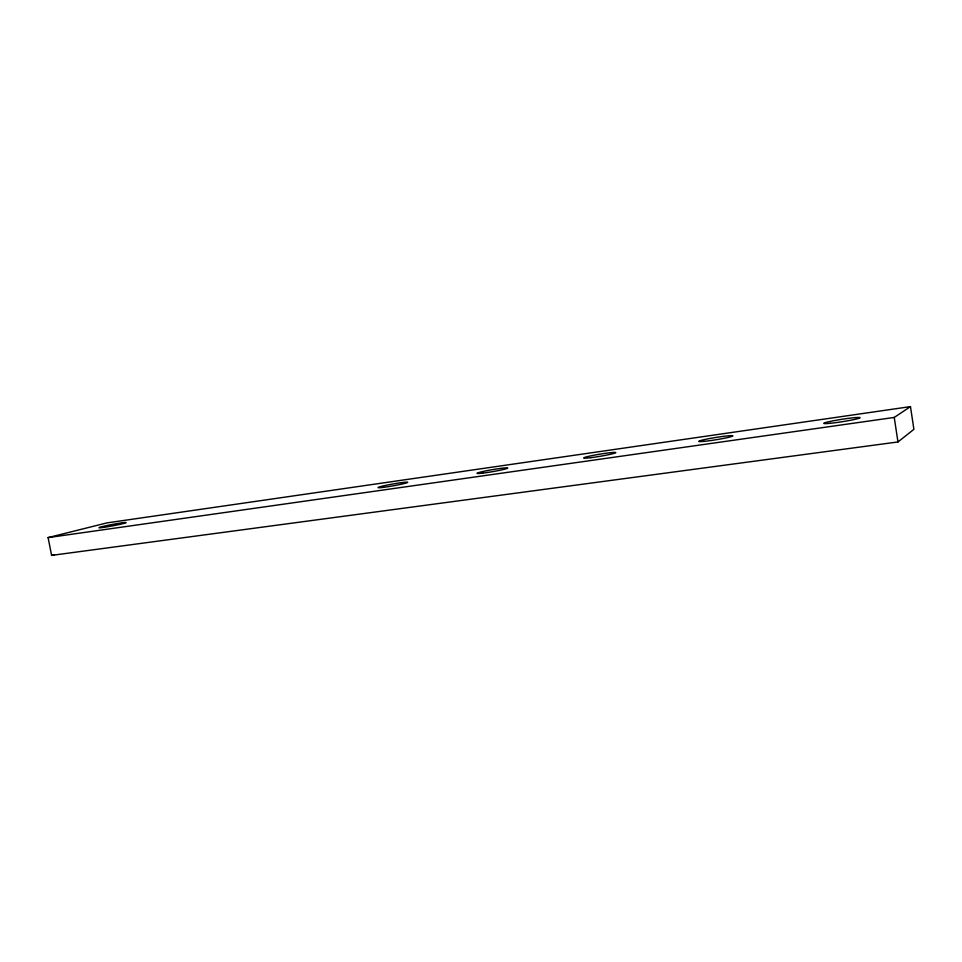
<?xml version="1.0" encoding="UTF-8"?>
<svg xmlns="http://www.w3.org/2000/svg" width="962" height="962" viewBox="0 0 962 962"><rect width="100%" height="100%" fill="white"/><g stroke="black" fill="none" stroke-linecap="round" stroke-linejoin="round"><path stroke-width="1.44" d="M897.967 441.955L913.9 429.329L910.473 406.613L106.89 522.907L48.1 537.602L51.599 555.387L897.967 441.955L894.239 417.436L910.473 406.613M51.599 555.387L54.449 554.629M48.1 537.602L894.239 417.436M590.752 457.671A16.354 1.07 -9.5 0 0 615.8 452.657A16.354 1.07 -9.5 0 0 592.58 455.495A16.354 1.07 -9.5 0 0 590.752 457.671M482.852 473.112A15.62 0.998 -9.8 0 0 507.623 468.181A15.62 0.998 -9.8 0 0 486.676 470.719A15.62 0.998 -9.8 0 0 482.852 473.112M830.374 423.28A18.398 1.215 -8.9 0 0 859.787 417.965A18.398 1.215 -8.9 0 0 835.353 420.406A18.398 1.215 -8.9 0 0 830.374 423.28M703.98 441.366A17.256 1.142 -9.2 0 0 732.347 436.243A17.256 1.142 -9.2 0 0 711.134 438.263A17.256 1.142 -9.2 0 0 703.98 441.366M103.968 527.332A13.793 0.721 -10.7 0 0 125.938 522.751A13.793 0.721 -10.7 0 0 107.816 525.348A13.793 0.721 -10.7 0 0 103.968 527.332M382.888 487.409A15.043 0.926 -10.1 0 0 407.359 482.575A15.043 0.926 -10.1 0 0 388.42 484.836A15.043 0.926 -10.1 0 0 382.888 487.409"/></g></svg>
